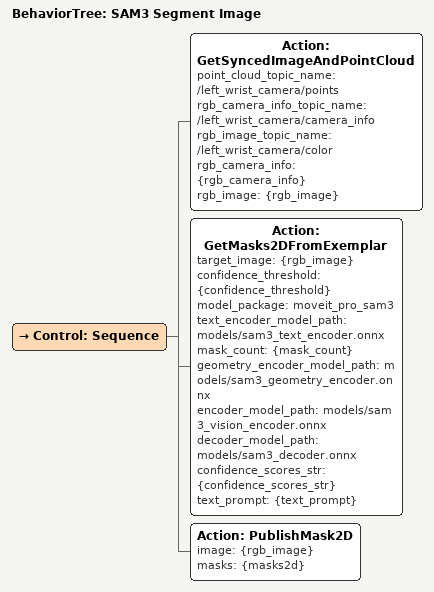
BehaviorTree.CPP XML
<?xml version="1.0" encoding="UTF-8" ?>
<root BTCPP_format="4" main_tree_to_execute="SAM3 Segment Image">
  <BehaviorTree ID="SAM3 Segment Image">
    <Control ID="Sequence">
      <Action
        ID="GetSyncedImageAndPointCloud"
        point_cloud_topic_name="/left_wrist_camera/points"
        rgb_camera_info_topic_name="/left_wrist_camera/camera_info"
        rgb_image_topic_name="/left_wrist_camera/color"
        rgb_camera_info="{rgb_camera_info}"
        rgb_image="{rgb_image}"
      />
      <Action
        ID="GetMasks2DFromExemplar"
        target_image="{rgb_image}"
        confidence_threshold="{confidence_threshold}"
        model_package="moveit_pro_sam3"
        text_encoder_model_path="models/sam3_text_encoder.onnx"
        mask_count="{mask_count}"
        geometry_encoder_model_path="models/sam3_geometry_encoder.onnx"
        encoder_model_path="models/sam3_vision_encoder.onnx"
        decoder_model_path="models/sam3_decoder.onnx"
        confidence_scores_str="{confidence_scores_str}"
        text_prompt="{text_prompt}"
      />
      <Action ID="PublishMask2D" image="{rgb_image}" masks="{masks2d}" />
    </Control>
  </BehaviorTree>
</root>
